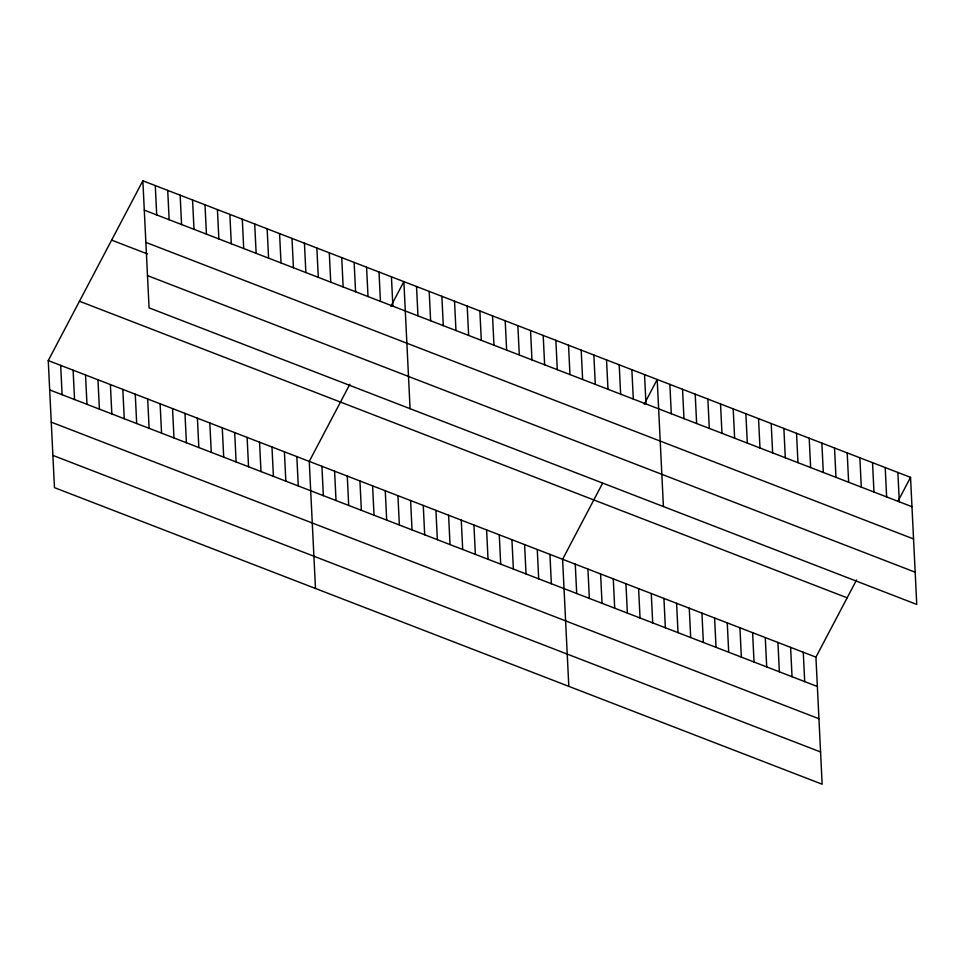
<?xml version="1.0" encoding="UTF-8"?>
<svg xmlns="http://www.w3.org/2000/svg" width="965" height="965" viewBox="0 0 965 965"><rect width="100%" height="100%" fill="white"/><g stroke="black" fill="none" stroke-linecap="round" stroke-linejoin="round"><path stroke-width="1.45" d="M856.534 579.989L815.932 657.141L822.144 784.219L54.462 487.639L48.25 360.572L142.856 180.781L910.538 477.361L916.75 604.428L149.068 307.859L142.856 180.781M349.861 384.251L309.258 461.403L315.483 588.481M390.861 306.339L403.865 281.623L410.077 408.69M602.522 483.393L562.595 559.278L568.807 686.344M644.198 404.214L657.201 379.486L663.413 506.565M898.174 500.847L910.538 477.361M144.292 210.129L911.973 506.709M145.86 242.384L913.553 538.952M111.638 240.116L147.536 253.988M147.488 275.604L915.17 572.185M79.468 301.237L847.149 597.817M48.25 360.572L815.932 657.141M49.685 389.92L817.367 686.489M51.266 422.163L818.947 718.744M52.882 455.396L820.564 751.964M897.872 472.464L899.308 501.812M885.207 467.567L886.642 496.915M872.541 462.681L873.964 492.029M859.863 457.784L861.299 487.132M847.198 452.887L848.633 482.235M834.532 448.001L835.967 477.349M821.866 443.104L823.302 472.452M809.201 438.207L810.636 467.555M796.535 433.321L797.971 462.669M803.266 652.256L804.701 681.604M783.87 428.424L785.305 457.772M790.6 647.358L792.036 676.706M771.204 423.526L772.639 452.875M777.935 642.461L779.37 671.809M758.538 418.641L759.974 447.989M765.269 637.575L766.705 666.924M745.873 413.744L747.308 443.092M752.603 632.678L754.039 662.026M733.195 408.846L734.63 438.194M739.926 627.781L741.361 657.129M720.529 403.961L721.965 433.309M727.26 622.895L728.696 652.244M707.864 399.064L709.299 428.412M714.595 617.998L716.03 647.346M695.198 394.166L696.634 423.514M701.929 613.101L703.364 642.449M682.532 389.281L683.968 418.617M689.263 608.215L690.699 637.551M669.867 384.384L671.302 413.732M676.598 603.318L678.033 632.666M663.932 598.421L665.368 627.769M644.536 374.601L645.971 403.937M651.266 593.535L652.702 622.871M631.87 369.704L633.305 399.052M638.601 588.638L640.036 617.986M619.204 364.806L620.64 394.154M625.935 583.741L627.371 613.089M606.539 359.909L607.974 389.257M613.27 578.855L614.705 608.191M593.861 355.024L595.296 384.372M600.592 573.958L602.027 603.306M581.195 350.126L582.631 379.474M587.926 569.061L589.362 598.409M568.53 345.229L569.965 374.577M575.261 564.163L576.696 593.511M555.864 340.343L557.3 369.692M543.198 335.446L544.634 364.794M549.929 554.38L551.365 583.729M530.533 330.549L531.968 359.897M537.264 549.483L538.699 578.831M517.867 325.663L519.303 355.011M524.598 544.598L526.034 573.946M505.202 320.766L506.637 350.114M511.933 539.7L513.368 569.048M492.536 315.869L493.971 345.217M499.267 534.803L500.702 564.151M479.87 310.983L481.306 340.331M486.601 529.918L488.037 559.266M467.205 306.086L468.628 335.434M473.936 525.02L475.359 554.368M454.527 301.189L455.963 330.537M461.258 520.123L462.693 549.471M441.861 296.303L443.297 325.651M448.592 515.238L450.028 544.586M429.196 291.406L430.631 320.754M435.927 510.34L437.362 539.688M416.53 286.509L417.966 315.857M423.261 505.443L424.697 534.791M410.595 500.558L412.031 529.906M391.44 276.822L392.876 306.17M397.93 495.66L399.365 525.008M379.004 272.021L380.439 301.357M385.264 490.763L386.7 520.111M366.579 267.209L368.015 296.557M372.599 485.878L374.034 515.226M354.143 262.408L355.578 291.756M359.933 480.98L361.368 510.328M341.719 257.607L343.154 286.955M347.267 476.083L348.703 505.431M329.294 252.806L330.73 282.154M334.59 471.197L336.025 500.546M316.858 248.005L318.293 277.353M321.924 466.3L323.359 495.648M304.433 243.204L305.869 272.552M291.997 238.403L293.432 267.751M296.834 456.602L298.269 485.95M279.573 233.602L281.008 262.95M284.41 451.801L285.833 481.149M267.148 228.802L268.584 258.15M271.973 447L273.409 476.348M254.712 224.001L256.147 253.349M259.549 442.199L260.984 471.547M242.287 219.2L243.723 248.548M247.112 437.398L248.548 466.746M229.863 214.399L231.298 243.747M234.688 432.597L236.123 461.945M217.427 209.598L218.862 238.946M222.264 427.797L223.699 457.145M205.002 204.797L206.438 234.145M209.827 422.996L211.263 452.344M192.566 199.996L194.001 229.332M197.403 418.195L198.838 447.543M180.141 195.183L181.577 224.531M184.966 413.394L186.402 442.742M167.717 190.382L169.152 219.731M172.542 408.593L173.977 437.929M155.281 185.582L156.716 214.93M160.118 403.78L161.553 433.128M147.681 398.979L149.117 428.327M135.257 394.178L136.692 423.526M122.82 389.378L124.256 418.726M110.396 384.577L111.831 413.925M97.972 379.776L99.407 409.124M85.535 374.975L86.971 404.323M73.111 370.174L74.546 399.522M60.674 365.373L62.11 394.721"/></g></svg>
